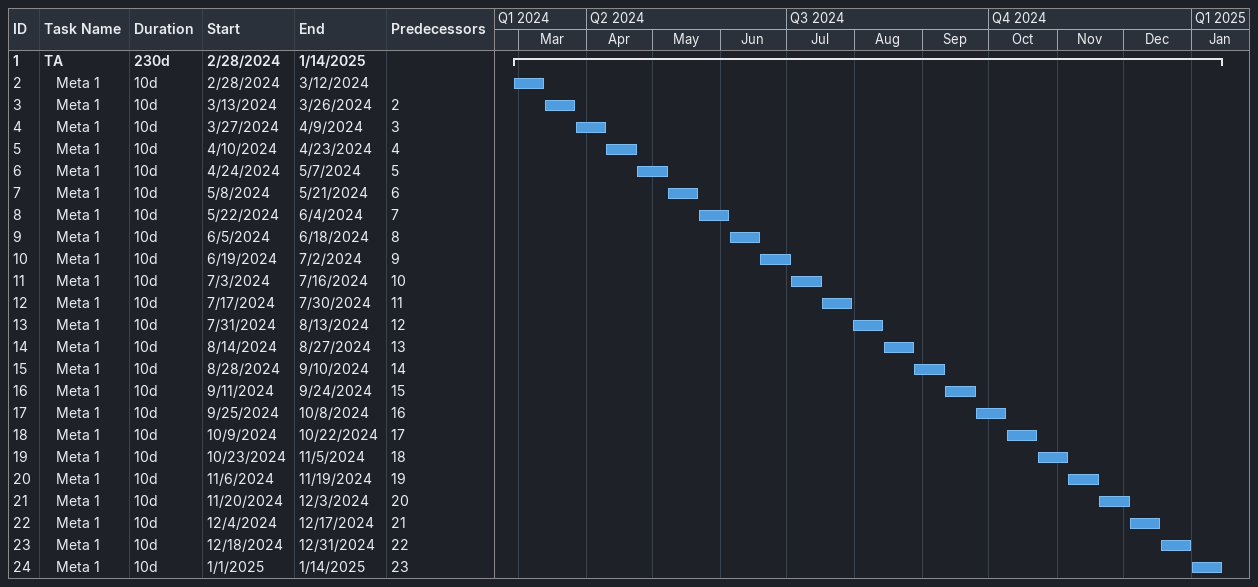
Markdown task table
| ID | Level | Task | Duration | Start | Finish | Predecessors |
|---|---|---|---|---|---|---|
| 1 | 1 | **TA** | 230d | 2024-02-28 | 2025-01-14 |  |
| 2 | 2 | Meta 1 | 10d | 2024-02-28 | 2024-03-12 |  |
| 3 | 2 | Meta 1 | 10d | 2024-03-13 | 2024-03-26 | 2 |
| 4 | 2 | Meta 1 | 10d | 2024-03-27 | 2024-04-09 | 3 |
| 5 | 2 | Meta 1 | 10d | 2024-04-10 | 2024-04-23 | 4 |
| 6 | 2 | Meta 1 | 10d | 2024-04-24 | 2024-05-07 | 5 |
| 7 | 2 | Meta 1 | 10d | 2024-05-08 | 2024-05-21 | 6 |
| 8 | 2 | Meta 1 | 10d | 2024-05-22 | 2024-06-04 | 7 |
| 9 | 2 | Meta 1 | 10d | 2024-06-05 | 2024-06-18 | 8 |
| 10 | 2 | Meta 1 | 10d | 2024-06-19 | 2024-07-02 | 9 |
| 11 | 2 | Meta 1 | 10d | 2024-07-03 | 2024-07-16 | 10 |
| 12 | 2 | Meta 1 | 10d | 2024-07-17 | 2024-07-30 | 11 |
| 13 | 2 | Meta 1 | 10d | 2024-07-31 | 2024-08-13 | 12 |
| 14 | 2 | Meta 1 | 10d | 2024-08-14 | 2024-08-27 | 13 |
| 15 | 2 | Meta 1 | 10d | 2024-08-28 | 2024-09-10 | 14 |
| 16 | 2 | Meta 1 | 10d | 2024-09-11 | 2024-09-24 | 15 |
| 17 | 2 | Meta 1 | 10d | 2024-09-25 | 2024-10-08 | 16 |
| 18 | 2 | Meta 1 | 10d | 2024-10-09 | 2024-10-22 | 17 |
| 19 | 2 | Meta 1 | 10d | 2024-10-23 | 2024-11-05 | 18 |
| 20 | 2 | Meta 1 | 10d | 2024-11-06 | 2024-11-19 | 19 |
| 21 | 2 | Meta 1 | 10d | 2024-11-20 | 2024-12-03 | 20 |
| 22 | 2 | Meta 1 | 10d | 2024-12-04 | 2024-12-17 | 21 |
| 23 | 2 | Meta 1 | 10d | 2024-12-18 | 2024-12-31 | 22 |
| 24 | 2 | Meta 1 | 10d | 2025-01-01 | 2025-01-14 | 23 |
